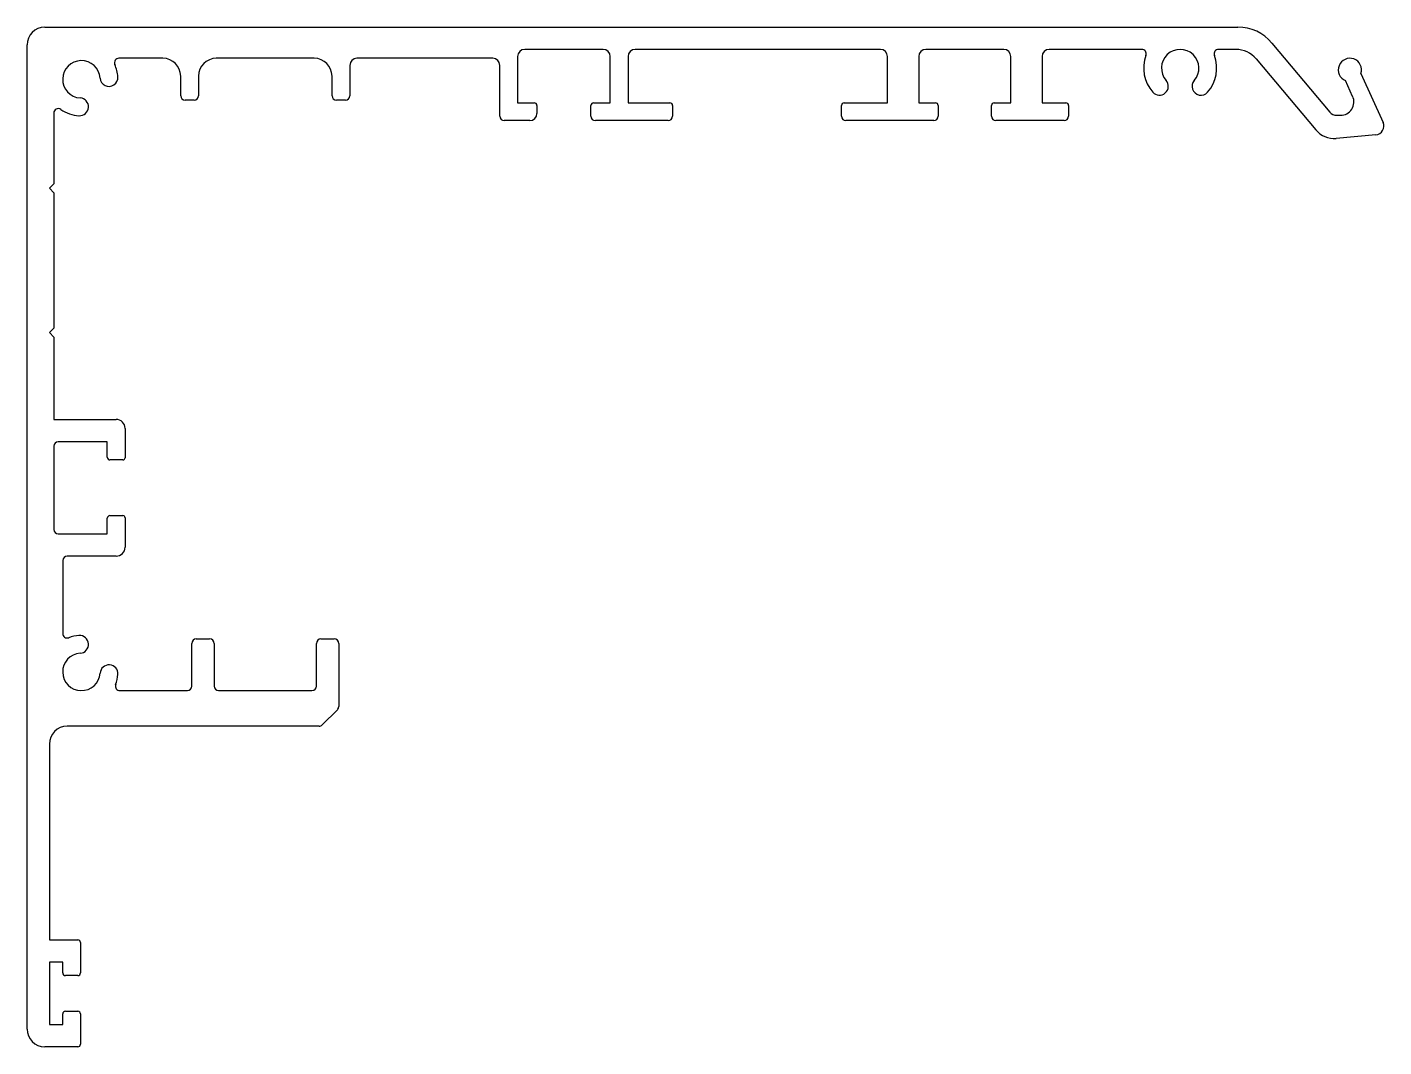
# Model space of a CAD drawing. Extents: x 619 to 771, y 808 to 923.
import ezdxf

# ---------------------------------------------------------------- set-up
doc = ezdxf.new("R2010")
doc.units = 0
doc.layers.get('0').update_dxf_attribs({"linetype": 'CONTINUOUS'})

msp = doc.modelspace()

# ---------------------------------------------------------------- linework, layer by layer
for p, q in [((620.53, 922.57), (754.53, 922.57)), ((618.53, 810.07), (618.53, 920.57)), ((758.36, 920.78), (764.87, 913.03)), ((633.78, 919.07), (628.84, 919.07)), ((650.78, 919.07), (639.78, 919.07)), ((670.83, 919.07), (655.58, 919.07)), ((673.63, 919.27), (673.63, 914.07)), ((683.23, 920.07), (674.43, 920.07)), ((684.03, 914.07), (684.03, 919.27)), ((686.03, 919.27), (686.03, 914.07)), ((714.38, 920.07), (686.83, 920.07)), ((715.18, 914.07), (715.18, 919.27)), ((718.68, 919.27), (718.68, 914.07)), ((728.23, 920.07), (719.48, 920.07)), ((729.03, 914.07), (729.03, 919.27)), ((732.53, 919.27), (732.53, 914.07)), ((743.74, 920.07), (733.33, 920.07)), ((754.29, 920.07), (752.36, 920.07)), ((756.59, 919), (763.27, 911.03)), ((654.78, 918.27), (654.78, 914.87)), ((671.63, 912.57), (671.63, 918.27)), ((635.78, 914.87), (635.78, 917.07)), ((637.78, 917.07), (637.78, 914.87)), ((652.78, 914.87), (652.78, 917.07)), ((767.42, 914.79), (766.61, 916.57)), ((768.34, 917.36), (770.84, 911.88)), ((621.53, 912.92), (621.53, 904.97)), ((637.28, 914.37), (636.28, 914.37)), ((654.28, 914.37), (653.28, 914.37)), ((673.63, 914.07), (675.5, 914.07)), ((675.8, 913.77), (675.8, 912.87)), ((681.86, 912.57), (681.86, 913.77)), ((682.16, 914.07), (684.03, 914.07)), ((686.03, 914.07), (690.73, 914.07)), ((691.03, 913.77), (691.03, 912.57)), ((710.01, 912.57), (710.01, 913.77)), ((710.31, 914.07), (715.18, 914.07)), ((718.68, 914.07), (720.56, 914.07)), ((720.86, 913.77), (720.86, 912.57)), ((726.86, 912.57), (726.86, 913.77)), ((727.16, 914.07), (729.03, 914.07)), ((732.53, 914.07), (735.21, 914.07)), ((735.51, 913.77), (735.51, 912.57)), ((675, 912.07), (672.13, 912.07)), ((690.53, 912.07), (682.36, 912.07)), ((720.36, 912.07), (710.51, 912.07)), ((735.01, 912.07), (727.36, 912.07)), ((765.63, 912.67), (766.06, 912.67)), ((770.02, 910.47), (765.58, 910.08)), ((621.53, 904.97), (621.03, 904.47)), ((621.03, 904.47), (621.53, 903.97)), ((621.53, 903.97), (621.53, 888.77)), ((621.53, 888.77), (621.03, 888.27)), ((621.03, 888.27), (621.53, 887.77)), ((621.53, 887.77), (621.53, 878.52)), ((621.53, 878.52), (628.53, 878.52)), ((629.53, 877.52), (629.53, 874.22)), ((621.53, 875.52), (621.53, 866.17)), ((627.53, 876.02), (622.03, 876.02)), ((627.53, 874.27), (627.53, 876.02)), ((629.28, 873.97), (627.83, 873.97)), ((627.53, 865.67), (627.53, 867.42)), ((627.83, 867.72), (629.28, 867.72)), ((629.53, 867.47), (629.53, 864.17)), ((622.03, 865.67), (627.53, 865.67)), ((622.53, 862.67), (622.53, 854.48)), ((628.53, 863.17), (623.03, 863.17)), ((637.53, 853.87), (639.03, 853.87)), ((651.53, 853.87), (653.03, 853.87)), ((637.03, 848.57), (637.03, 853.37)), ((639.53, 853.37), (639.53, 848.57)), ((651.03, 848.57), (651.03, 853.37)), ((653.53, 853.37), (653.53, 846.28)), ((628.95, 848.07), (636.53, 848.07)), ((640.03, 848.07), (650.53, 848.07)), ((653.39, 845.92), (651.68, 844.22)), ((651.33, 844.07), (623.03, 844.07)), ((621.03, 842.07), (621.03, 820.07)), ((621.03, 820.07), (624.23, 820.07)), ((624.53, 819.77), (624.53, 816.37)), ((621.03, 817.57), (621.03, 810.57)), ((622.53, 817.57), (621.03, 817.57)), ((622.53, 816.37), (622.53, 817.57)), ((624.23, 816.07), (622.83, 816.07)), ((622.53, 810.57), (622.53, 811.77)), ((622.83, 812.07), (624.23, 812.07)), ((624.53, 811.77), (624.53, 808.37)), ((621.03, 810.57), (622.53, 810.57)), ((624.23, 808.07), (620.53, 808.07))]:
    msp.add_line(p, q)
for centre, radius, start, end in [((620.53, 920.57), 2, 90, 180), ((754.53, 917.57), 5, 40, 90), ((628.84, 918.57), 0.5, 90, 203.7679), ((633.78, 917.07), 2, 0, 90), ((639.78, 917.07), 2, 90, 180), ((650.78, 917.07), 2, 0, 90), ((655.58, 918.27), 0.8, 90, 180), ((670.83, 918.27), 0.8, 0, 90), ((674.43, 919.27), 0.8, 90, 180), ((683.23, 919.27), 0.8, 0, 90), ((686.83, 919.27), 0.8, 90, 180), ((714.38, 919.27), 0.8, 0, 90), ((719.48, 919.27), 0.8, 90, 180), ((728.23, 919.27), 0.8, 0, 90), ((733.33, 919.27), 0.8, 90, 180), ((743.74, 919.57), 0.5, 339.6456, 90), ((748.05, 917.97), 4.1, 159.6456, 221.1809), ((748.05, 917.97), 2.1, 318.8191, 221.1809), ((748.05, 917.97), 4.1, 318.8191, 20.3544), ((752.36, 919.57), 0.5, 90, 200.3544), ((754.29, 917.07), 3, 40, 90), ((767.11, 917.77), 1.3, 341.4509, 247.5491), ((624.63, 916.71), 2.1, 3.8191, 266.1809), ((624.63, 916.71), 4.1, 3.8191, 23.7679), ((627.73, 916.92), 1, 183.8191, 3.8191), ((745.72, 915.93), 1, 221.1809, 41.1809), ((750.38, 915.93), 1, 138.8191, 318.8191), ((624.43, 913.62), 1, 266.1809, 86.1809), ((636.28, 914.87), 0.5, 180, 270), ((637.28, 914.87), 0.5, 270, 0), ((653.28, 914.87), 0.5, 180, 270), ((654.28, 914.87), 0.5, 270, 0), ((766.06, 914.17), 1.5, 270, 24.5), ((622.03, 912.92), 0.5, 55.5826, 180), ((624.63, 916.71), 4.1, 235.5826, 266.1809), ((675, 912.87), 0.8, 270, 0), ((675.5, 913.77), 0.3, 0, 90), ((682.16, 913.77), 0.3, 90, 180), ((690.73, 913.77), 0.3, 0, 90), ((710.31, 913.77), 0.3, 90, 180), ((720.56, 913.77), 0.3, 0, 90), ((727.16, 913.77), 0.3, 90, 180), ((735.21, 913.77), 0.3, 0, 90), ((765.63, 913.67), 1, 220, 270), ((672.13, 912.57), 0.5, 180, 270), ((682.36, 912.57), 0.5, 180, 270), ((690.53, 912.57), 0.5, 270, 0), ((710.51, 912.57), 0.5, 180, 270), ((720.36, 912.57), 0.5, 270, 0), ((727.36, 912.57), 0.5, 180, 270), ((735.01, 912.57), 0.5, 270, 0), ((769.93, 911.46), 1, 275, 24.5), ((765.34, 912.77), 2.7, 220, 275), ((628.53, 877.52), 1, 360, 90), ((622.03, 875.52), 0.5, 90, 180), ((627.83, 874.27), 0.3, 180, 270), ((629.28, 874.22), 0.25, 270, 0), ((627.83, 867.42), 0.3, 90, 180), ((629.28, 867.47), 0.25, 0, 90), ((622.03, 866.17), 0.5, 180, 270), ((628.53, 864.17), 1, 270, 0), ((623.03, 862.67), 0.5, 90, 180), ((623.03, 854.48), 0.5, 180, 290.3544), ((624.63, 850.17), 4.1, 93.8191, 110.3544), ((624.43, 853.26), 1, 273.8191, 93.8191), ((637.53, 853.37), 0.5, 90, 180), ((639.03, 853.37), 0.5, 360, 90), ((651.53, 853.37), 0.5, 90, 180), ((653.03, 853.37), 0.5, 0, 90), ((624.63, 850.17), 2.1, 93.8191, 356.1809), ((627.73, 849.96), 1, 356.1809, 176.1809), ((624.63, 850.17), 4.1, 339.6456, 356.1809), ((628.95, 848.57), 0.5, 159.6456, 270), ((636.53, 848.57), 0.5, 270, 0), ((640.03, 848.57), 0.5, 180, 270), ((650.53, 848.57), 0.5, 270, 0), ((653.03, 846.28), 0.5, 315, 0), ((623.03, 842.07), 2, 90, 180), ((651.33, 844.57), 0.5, 270, 315), ((624.23, 819.77), 0.3, 0, 90), ((622.83, 816.37), 0.3, 180, 270), ((624.23, 816.37), 0.3, 270, 0), ((622.83, 811.77), 0.3, 90, 180), ((624.23, 811.77), 0.3, 0, 90), ((620.53, 810.07), 2, 180, 270), ((624.23, 808.37), 0.3, 270, 0)]:
    msp.add_arc(centre, radius, start, end)

doc.saveas('drawing.dxf')
